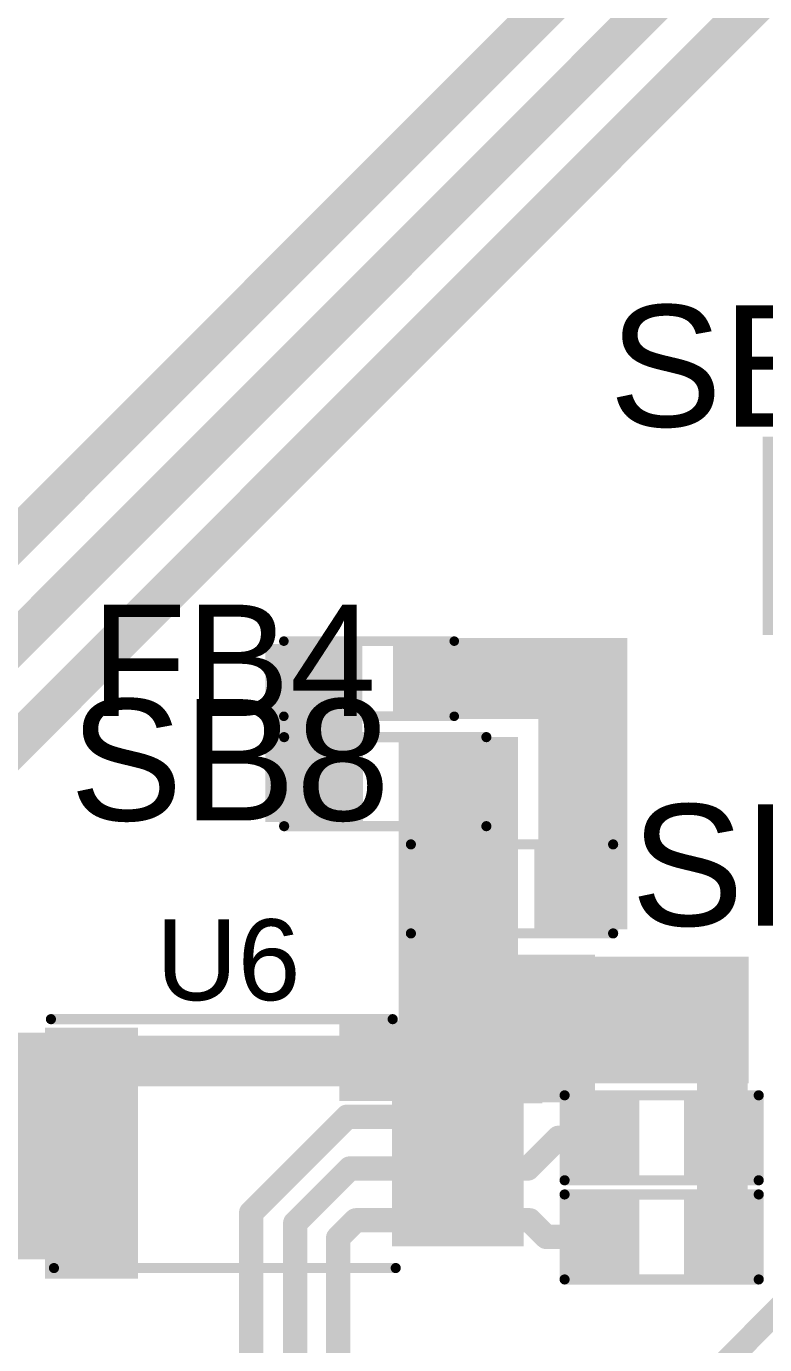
# Model space of a CAD drawing. Header units: millimetres. Extents: x -1.36 to 1.18, y -0.07 to 2.63.
# Drawn here: x -0.719 to -0.354, y 1.636 to 2.288 of the extents above; entities that cross this region are included whole.
import ezdxf

# ---------------------------------------------------------------- set-up
doc = ezdxf.new("R2010")
doc.units = ezdxf.units.MM
doc.header["$MEASUREMENT"] = 0
for name, color, linetype in [('BottomLayer', 5, 'Continuous'), ('BottomPaste', 16, 'Continuous'), ('BottomSolder', 6, 'Continuous'), ('TopLayer', 1, 'Continuous'), ('TopOverlay', 2, 'Continuous'), ('TopPaste', 8, 'Continuous'), ('TopSolder', 216, 'Continuous'), ('ViaHoleLayer', 16, 'Continuous')]:
    doc.layers.add(name, color=color, linetype=linetype)
doc.styles.add('Arial', font='arial.ttf', dxfattribs={"height": 0.2})

# ---------------------------------------------------------------- blocks, each defined once
blk = doc.blocks.new('S______B______18')
at = {"layer": 'TopLayer'}
for points in [[(-0.045, -0.0175), (-0.045, 0.0175), (-0.015, 0.0175), (-0.015, -0.0175)], [(0.015, -0.0175), (0.015, 0.0175), (0.045, 0.0175), (0.045, -0.0175)]]:
    blk.add_hatch(color=1, dxfattribs=at).paths.add_polyline_path(points)
at = {"layer": 'TopPaste'}
for points in [[(-0.045, -0.0175), (-0.045, 0.0175), (-0.015, 0.0175), (-0.015, -0.0175)], [(0.015, -0.0175), (0.015, 0.0175), (0.045, 0.0175), (0.045, -0.0175)]]:
    blk.add_hatch(color=8, dxfattribs=at).paths.add_polyline_path(points)
at = {"layer": 'TopSolder'}
for points in [[(-0.049, -0.0215), (-0.049, 0.0215), (-0.011, 0.0215), (-0.011, -0.0215)], [(0.011, -0.0215), (0.011, 0.0215), (0.049, 0.0215), (0.049, -0.0215)]]:
    blk.add_hatch(color=216, dxfattribs=at).paths.add_polyline_path(points)
at = {"layer": 'TopOverlay', "const_width": 0.005}
for points in [[(-0.05, -0.022), (-0.05, 0.022)], [(-0.05, 0.022), (0.05, 0.022)], [(0.05, -0.022), (0.05, 0.022)], [(-0.05, -0.022), (0.05, -0.022)]]:
    blk.add_lwpolyline(points, dxfattribs=at)
at = {"layer": 'TopOverlay', "const_width": 0.0025}
for points in [[(-0.05125, 0.022, 1), (-0.04875, 0.022, 1)], [(-0.05125, 0.022, 1), (-0.04875, 0.022, 1)], [(0.04875, 0.022, 1), (0.05125, 0.022, 1)], [(0.04875, 0.022, 1), (0.05125, 0.022, 1)], [(-0.05125, -0.022, 1), (-0.04875, -0.022, 1)], [(-0.05125, -0.022, 1), (-0.04875, -0.022, 1)], [(0.04875, -0.022, 1), (0.05125, -0.022, 1)], [(0.04875, -0.022, 1), (0.05125, -0.022, 1)]]:
    blk.add_lwpolyline(points, format="xyb", close=True, dxfattribs=at)
blk = doc.blocks.new('S______B______19')
at = {"layer": 'TopLayer'}
for points in [[(-0.045, -0.0175), (-0.045, 0.0175), (-0.015, 0.0175), (-0.015, -0.0175)], [(0.015, -0.0175), (0.015, 0.0175), (0.045, 0.0175), (0.045, -0.0175)]]:
    blk.add_hatch(color=1, dxfattribs=at).paths.add_polyline_path(points)
at = {"layer": 'TopPaste'}
for points in [[(-0.045, -0.0175), (-0.045, 0.0175), (-0.015, 0.0175), (-0.015, -0.0175)], [(0.015, -0.0175), (0.015, 0.0175), (0.045, 0.0175), (0.045, -0.0175)]]:
    blk.add_hatch(color=8, dxfattribs=at).paths.add_polyline_path(points)
at = {"layer": 'TopSolder'}
for points in [[(-0.049, -0.0215), (-0.049, 0.0215), (-0.011, 0.0215), (-0.011, -0.0215)], [(0.011, -0.0215), (0.011, 0.0215), (0.049, 0.0215), (0.049, -0.0215)]]:
    blk.add_hatch(color=216, dxfattribs=at).paths.add_polyline_path(points)
at = {"layer": 'TopOverlay', "const_width": 0.005}
for points in [[(-0.05, 0.022), (-0.05, -0.022)], [(0.05, 0.022), (-0.05, 0.022)], [(0.05, 0.022), (0.05, -0.022)], [(0.05, -0.022), (-0.05, -0.022)]]:
    blk.add_lwpolyline(points, dxfattribs=at)
at = {"layer": 'TopOverlay', "const_width": 0.0025}
for points in [[(-0.05125, 0.022, 1), (-0.04875, 0.022, 1)], [(-0.05125, 0.022, 1), (-0.04875, 0.022, 1)], [(0.04875, 0.022, 1), (0.05125, 0.022, 1)], [(0.04875, 0.022, 1), (0.05125, 0.022, 1)], [(-0.05125, -0.022, 1), (-0.04875, -0.022, 1)], [(-0.05125, -0.022, 1), (-0.04875, -0.022, 1)], [(0.04875, -0.022, 1), (0.05125, -0.022, 1)], [(0.04875, -0.022, 1), (0.05125, -0.022, 1)]]:
    blk.add_lwpolyline(points, format="xyb", close=True, dxfattribs=at)
blk = doc.blocks.new('MPZ1608S121ATDH5_60')
at = {"layer": 'TopLayer'}
for points in [[(-0.03937, 0.01575), (-0.01575, 0.01575), (-0.01575, -0.01575), (-0.03937, -0.01575)], [(0.01575, 0.01575), (0.03937, 0.01575), (0.03937, -0.01575), (0.01575, -0.01575)]]:
    blk.add_hatch(color=1, dxfattribs=at).paths.add_polyline_path(points)
at = {"layer": 'TopPaste'}
for points in [[(-0.03937, 0.01575), (-0.01575, 0.01575), (-0.01575, -0.01575), (-0.03937, -0.01575)], [(0.01575, 0.01575), (0.03937, 0.01575), (0.03937, -0.01575), (0.01575, -0.01575)]]:
    blk.add_hatch(color=8, dxfattribs=at).paths.add_polyline_path(points)
at = {"layer": 'TopSolder'}
for points in [[(-0.04337, 0.01975), (-0.01175, 0.01975), (-0.01175, -0.01975), (-0.04337, -0.01975)], [(0.01175, 0.01975), (0.04337, 0.01975), (0.04337, -0.01975), (0.01175, -0.01975)]]:
    blk.add_hatch(color=216, dxfattribs=at).paths.add_polyline_path(points)
at = {"layer": 'TopOverlay', "const_width": 0.00472}
for points in [[(0.04226, 0.01869), (-0.042, 0.01869)], [(-0.042, 0.01869), (-0.042, -0.01844)], [(0.04226, 0.01869), (0.04226, -0.01844)], [(0.04226, -0.01844), (-0.042, -0.01844)]]:
    blk.add_lwpolyline(points, dxfattribs=at)
at = {"layer": 'TopOverlay', "const_width": 0.00236}
for points in [[(-0.04318, 0.01869, 1), (-0.04082, 0.01869, 1)], [(-0.04318, 0.01869, 1), (-0.04082, 0.01869, 1)], [(0.04108, 0.01869, 1), (0.04344, 0.01869, 1)], [(0.04108, 0.01869, 1), (0.04344, 0.01869, 1)], [(-0.04318, -0.01844, 1), (-0.04082, -0.01844, 1)], [(-0.04318, -0.01844, 1), (-0.04082, -0.01844, 1)], [(0.04108, -0.01844, 1), (0.04344, -0.01844, 1)], [(0.04108, -0.01844, 1), (0.04344, -0.01844, 1)]]:
    blk.add_lwpolyline(points, format="xyb", close=True, dxfattribs=at)
blk = doc.blocks.new('8_TSSOP_79')
at = {"layer": 'TopLayer'}
for points in [[(-0.14469, 0.04724), (-0.0876, 0.04724), (-0.0876, 0.02953), (-0.14469, 0.02953)], [(0.0876, 0.04724), (0.14469, 0.04724), (0.14469, 0.02953), (0.0876, 0.02953)], [(-0.14469, 0.02165), (-0.0876, 0.02165), (-0.0876, 0.00394), (-0.14469, 0.00394)], [(0.0876, 0.02165), (0.14469, 0.02165), (0.14469, 0.00394), (0.0876, 0.00394)], [(-0.14469, -0.00394), (-0.0876, -0.00394), (-0.0876, -0.02165), (-0.14469, -0.02165)], [(0.0876, -0.00394), (0.14469, -0.00394), (0.14469, -0.02165), (0.0876, -0.02165)], [(-0.14469, -0.02953), (-0.0876, -0.02953), (-0.0876, -0.04724), (-0.14469, -0.04724)], [(0.0876, -0.02953), (0.14469, -0.02953), (0.14469, -0.04724), (0.0876, -0.04724)]]:
    blk.add_hatch(color=1, dxfattribs=at).paths.add_polyline_path(points)
at = {"layer": 'TopPaste'}
for points in [[(-0.14469, 0.04724), (-0.0876, 0.04724), (-0.0876, 0.02953), (-0.14469, 0.02953)], [(0.0876, 0.04724), (0.14469, 0.04724), (0.14469, 0.02953), (0.0876, 0.02953)], [(-0.14469, 0.02165), (-0.0876, 0.02165), (-0.0876, 0.00394), (-0.14469, 0.00394)], [(0.0876, 0.02165), (0.14469, 0.02165), (0.14469, 0.00394), (0.0876, 0.00394)], [(-0.14469, -0.00394), (-0.0876, -0.00394), (-0.0876, -0.02165), (-0.14469, -0.02165)], [(0.0876, -0.00394), (0.14469, -0.00394), (0.14469, -0.02165), (0.0876, -0.02165)], [(-0.14469, -0.02953), (-0.0876, -0.02953), (-0.0876, -0.04724), (-0.14469, -0.04724)], [(0.0876, -0.02953), (0.14469, -0.02953), (0.14469, -0.04724), (0.0876, -0.04724)]]:
    blk.add_hatch(color=8, dxfattribs=at).paths.add_polyline_path(points)
at = {"layer": 'TopSolder'}
for points in [[(-0.14869, 0.05124), (-0.0836, 0.05124), (-0.0836, 0.02553), (-0.14869, 0.02553)], [(0.0836, 0.05124), (0.14869, 0.05124), (0.14869, 0.02553), (0.0836, 0.02553)], [(-0.14869, 0.02565), (-0.0836, 0.02565), (-0.0836, -0.00006), (-0.14869, -0.00006)], [(0.0836, 0.02565), (0.14869, 0.02565), (0.14869, -0.00006), (0.0836, -0.00006)], [(-0.14869, 0.00006), (-0.0836, 0.00006), (-0.0836, -0.02565), (-0.14869, -0.02565)], [(0.0836, 0.00006), (0.14869, 0.00006), (0.14869, -0.02565), (0.0836, -0.02565)], [(-0.14869, -0.02553), (-0.0836, -0.02553), (-0.0836, -0.05124), (-0.14869, -0.05124)], [(0.0836, -0.02553), (0.14869, -0.02553), (0.14869, -0.05124), (0.0836, -0.05124)]]:
    blk.add_hatch(color=216, dxfattribs=at).paths.add_polyline_path(points)
at = {"layer": 'TopOverlay'}
for points, const_width in [([(-0.10979, 0.06537, 1), (-0.12421, 0.06537, 1)], 0.01), ([(-0.12671, 0.06537, 1), (-0.12171, 0.06537, 1)], 0.005), ([(-0.11229, 0.06537, 1), (-0.10729, 0.06537, 1)], 0.005), ([(-0.08625, 0.061, 1), (-0.08375, 0.061, 1)], 0.0025), ([(0.08275, 0.061, 1), (0.08525, 0.061, 1)], 0.0025), ([(-0.08475, -0.062, 1), (-0.08225, -0.062, 1)], 0.0025), ([(0.08425, -0.062, 1), (0.08675, -0.062, 1)], 0.0025)]:
    blk.add_lwpolyline(points, format="xyb", close=True, dxfattribs=dict(at, const_width=const_width))
at = {"layer": 'TopOverlay', "const_width": 0.005}
for points in [[(-0.085, 0.061), (0.084, 0.061)], [(-0.0835, -0.062), (0.0855, -0.062)]]:
    blk.add_lwpolyline(points, dxfattribs=at)
blk = doc.blocks.new('R__0603_81')
at = {"layer": 'TopLayer'}
for points in [[(-0.015, 0.0175), (-0.015, -0.0175), (-0.045, -0.0175), (-0.045, 0.0175)], [(0.045, 0.0175), (0.045, -0.0175), (0.015, -0.0175), (0.015, 0.0175)]]:
    blk.add_hatch(color=1, dxfattribs=at).paths.add_polyline_path(points)
at = {"layer": 'TopPaste'}
for points in [[(-0.015, 0.0175), (-0.015, -0.0175), (-0.045, -0.0175), (-0.045, 0.0175)], [(0.045, 0.0175), (0.045, -0.0175), (0.015, -0.0175), (0.015, 0.0175)]]:
    blk.add_hatch(color=8, dxfattribs=at).paths.add_polyline_path(points)
at = {"layer": 'TopSolder'}
for points in [[(-0.011, 0.0215), (-0.011, -0.0215), (-0.049, -0.0215), (-0.049, 0.0215)], [(0.049, 0.0215), (0.049, -0.0215), (0.011, -0.0215), (0.011, 0.0215)]]:
    blk.add_hatch(color=216, dxfattribs=at).paths.add_polyline_path(points)
at = {"layer": 'TopOverlay', "const_width": 0.005}
for points in [[(-0.048, 0.021), (0.048, 0.021)], [(-0.048, -0.021), (-0.048, 0.021)], [(0.048, -0.021), (0.048, 0.021)], [(-0.048, -0.021), (0.048, -0.021)]]:
    blk.add_lwpolyline(points, dxfattribs=at)
at = {"layer": 'TopOverlay', "const_width": 0.0025}
for points in [[(-0.04925, 0.021, 1), (-0.04675, 0.021, 1)], [(-0.04925, 0.021, 1), (-0.04675, 0.021, 1)], [(0.04675, 0.021, 1), (0.04925, 0.021, 1)], [(0.04675, 0.021, 1), (0.04925, 0.021, 1)], [(-0.04925, -0.021, 1), (-0.04675, -0.021, 1)], [(-0.04925, -0.021, 1), (-0.04675, -0.021, 1)], [(0.04675, -0.021, 1), (0.04925, -0.021, 1)], [(0.04675, -0.021, 1), (0.04925, -0.021, 1)]]:
    blk.add_lwpolyline(points, format="xyb", close=True, dxfattribs=at)
blk = doc.blocks.new('R__0603_85')
at = {"layer": 'TopLayer'}
for points in [[(-0.015, 0.0175), (-0.015, -0.0175), (-0.045, -0.0175), (-0.045, 0.0175)], [(0.045, 0.0175), (0.045, -0.0175), (0.015, -0.0175), (0.015, 0.0175)]]:
    blk.add_hatch(color=1, dxfattribs=at).paths.add_polyline_path(points)
at = {"layer": 'TopPaste'}
for points in [[(-0.015, 0.0175), (-0.015, -0.0175), (-0.045, -0.0175), (-0.045, 0.0175)], [(0.045, 0.0175), (0.045, -0.0175), (0.015, -0.0175), (0.015, 0.0175)]]:
    blk.add_hatch(color=8, dxfattribs=at).paths.add_polyline_path(points)
at = {"layer": 'TopSolder'}
for points in [[(-0.011, 0.0215), (-0.011, -0.0215), (-0.049, -0.0215), (-0.049, 0.0215)], [(0.049, 0.0215), (0.049, -0.0215), (0.011, -0.0215), (0.011, 0.0215)]]:
    blk.add_hatch(color=216, dxfattribs=at).paths.add_polyline_path(points)
at = {"layer": 'TopOverlay', "const_width": 0.005}
for points in [[(-0.048, 0.021), (0.048, 0.021)], [(-0.048, -0.021), (-0.048, 0.021)], [(0.048, -0.021), (0.048, 0.021)], [(-0.048, -0.021), (0.048, -0.021)]]:
    blk.add_lwpolyline(points, dxfattribs=at)
at = {"layer": 'TopOverlay', "const_width": 0.0025}
for points in [[(-0.04925, 0.021, 1), (-0.04675, 0.021, 1)], [(-0.04925, 0.021, 1), (-0.04675, 0.021, 1)], [(0.04675, 0.021, 1), (0.04925, 0.021, 1)], [(0.04675, 0.021, 1), (0.04925, 0.021, 1)], [(-0.04925, -0.021, 1), (-0.04675, -0.021, 1)], [(-0.04925, -0.021, 1), (-0.04675, -0.021, 1)], [(0.04675, -0.021, 1), (0.04925, -0.021, 1)], [(0.04675, -0.021, 1), (0.04925, -0.021, 1)]]:
    blk.add_lwpolyline(points, format="xyb", close=True, dxfattribs=at)
blk = doc.blocks.new('C__0603_B_89')
at = {"layer": 'BottomLayer'}
for points in [[(-0.045, -0.0175), (-0.045, 0.0175), (-0.015, 0.0175), (-0.015, -0.0175)], [(0.015, -0.0175), (0.015, 0.0175), (0.045, 0.0175), (0.045, -0.0175)]]:
    blk.add_hatch(color=5, dxfattribs=at).paths.add_polyline_path(points)
at = {"layer": 'BottomPaste'}
for points in [[(-0.045, -0.0175), (-0.045, 0.0175), (-0.015, 0.0175), (-0.015, -0.0175)], [(0.015, -0.0175), (0.015, 0.0175), (0.045, 0.0175), (0.045, -0.0175)]]:
    blk.add_hatch(color=16, dxfattribs=at).paths.add_polyline_path(points)
at = {"layer": 'BottomSolder'}
for points in [[(-0.04736, -0.01986), (-0.04736, 0.01986), (-0.01264, 0.01986), (-0.01264, -0.01986)], [(0.01264, -0.01986), (0.01264, 0.01986), (0.04736, 0.01986), (0.04736, -0.01986)]]:
    blk.add_hatch(color=6, dxfattribs=at).paths.add_polyline_path(points)

msp = doc.modelspace()

# ---------------------------------------------------------------- hatches: boundary and pattern name
at = {"layer": 'BottomLayer'}
h = msp.add_hatch(color=5, dxfattribs=at)
edge = h.paths.add_edge_path()
edge.add_arc((-0.484, 1.967), 0.01181, 0, 360)
h = msp.add_hatch(color=5, dxfattribs=at)
edge = h.paths.add_edge_path()
edge.add_arc((-0.44275, 1.966), 0.01181, 0, 360)
h = msp.add_hatch(color=5, dxfattribs=at)
edge = h.paths.add_edge_path()
edge.add_arc((-0.44375, 1.93175), 0.01181, 0, 360)
h = msp.add_hatch(color=5, dxfattribs=at)
edge = h.paths.add_edge_path()
edge.add_arc((-0.44475, 1.8975), 0.01181, 0, 360)
for points in [[(-0.506, 1.756), (-0.438, 1.756), (-0.438, 1.829), (-0.506, 1.829)], [(-0.504, 1.75553), (-0.464, 1.75553), (-0.464, 1.825), (-0.504, 1.825)], [(-0.71, 1.669), (-0.664, 1.669), (-0.664, 1.793), (-0.71, 1.793)]]:
    msp.add_hatch(color=5, dxfattribs=at).paths.add_polyline_path(points)
h = msp.add_hatch(color=5, dxfattribs=at)
edge = h.paths.add_edge_path()
edge.add_arc((-0.49075, 1.81253), 0.01181, 0, 360)
h = msp.add_hatch(color=5, dxfattribs=at)
edge = h.paths.add_edge_path()
edge.add_arc((-0.4525, 1.81153), 0.01181, 0, 360)
h = msp.add_hatch(color=5, dxfattribs=at)
edge = h.paths.add_edge_path()
edge.add_arc((-0.687, 1.77653), 0.01181, 0, 360)
h = msp.add_hatch(color=5, dxfattribs=at)
edge = h.paths.add_edge_path()
edge.add_arc((-0.588, 1.77653), 0.01181, 0, 360)
h = msp.add_hatch(color=5, dxfattribs=at)
edge = h.paths.add_edge_path()
edge.add_arc((-0.4525, 1.77775), 0.01181, 0, 360)
h = msp.add_hatch(color=5, dxfattribs=at)
edge = h.paths.add_edge_path()
edge.add_arc((-0.687, 1.73503), 0.01181, 0, 360)
h = msp.add_hatch(color=5, dxfattribs=at)
edge = h.paths.add_edge_path()
edge.add_arc((-0.687, 1.69553), 0.01181, 0, 360)
at = {"layer": 'TopLayer'}
for points in [[(-0.355, 1.987), (-0.282, 1.987), (-0.282, 2.085), (-0.355, 2.085)], [(-0.601, 1.89453), (-0.553, 1.89453), (-0.553, 1.98253), (-0.601, 1.98253)], [(-0.536, 1.94553), (-0.425, 1.94553), (-0.425, 1.98553), (-0.536, 1.98553)], [(-0.466, 1.84153), (-0.422, 1.84153), (-0.422, 1.98553), (-0.466, 1.98553)], [(-0.535, 1.76553), (-0.476, 1.76553), (-0.476, 1.93653), (-0.535, 1.93653)], [(-0.487, 1.76553), (-0.362, 1.76553), (-0.362, 1.828), (-0.487, 1.828)], [(-0.767, 1.67853), (-0.665, 1.67853), (-0.665, 1.79053), (-0.767, 1.79053)]]:
    msp.add_hatch(color=1, dxfattribs=at).paths.add_polyline_path(points)
h = msp.add_hatch(color=1, dxfattribs=at)
edge = h.paths.add_edge_path()
edge.add_arc((-0.484, 1.967), 0.01181, 0, 360)
h = msp.add_hatch(color=1, dxfattribs=at)
edge = h.paths.add_edge_path()
edge.add_arc((-0.44275, 1.966), 0.01181, 0, 360)
h = msp.add_hatch(color=1, dxfattribs=at)
edge = h.paths.add_edge_path()
edge.add_arc((-0.44375, 1.93175), 0.01181, 0, 360)
h = msp.add_hatch(color=1, dxfattribs=at)
edge = h.paths.add_edge_path()
edge.add_arc((-0.44475, 1.8975), 0.01181, 0, 360)
h = msp.add_hatch(color=1, dxfattribs=at)
edge = h.paths.add_edge_path()
edge.add_arc((-0.49075, 1.81253), 0.01181, 0, 360)
h = msp.add_hatch(color=1, dxfattribs=at)
edge = h.paths.add_edge_path()
edge.add_arc((-0.4525, 1.81153), 0.01181, 0, 360)
h = msp.add_hatch(color=1, dxfattribs=at)
edge = h.paths.add_edge_path()
edge.add_arc((-0.687, 1.77653), 0.01181, 0, 360)
h = msp.add_hatch(color=1, dxfattribs=at)
edge = h.paths.add_edge_path()
edge.add_arc((-0.588, 1.77653), 0.01181, 0, 360)
h = msp.add_hatch(color=1, dxfattribs=at)
edge = h.paths.add_edge_path()
edge.add_arc((-0.4525, 1.77775), 0.01181, 0, 360)
h = msp.add_hatch(color=1, dxfattribs=at)
edge = h.paths.add_edge_path()
edge.add_arc((-0.687, 1.73503), 0.01181, 0, 360)
h = msp.add_hatch(color=1, dxfattribs=at)
edge = h.paths.add_edge_path()
edge.add_arc((-0.687, 1.69553), 0.01181, 0, 360)
at = {"layer": 'ViaHoleLayer'}
h = msp.add_hatch(color=16, dxfattribs=at)
edge = h.paths.add_edge_path()
edge.add_arc((-0.484, 1.967), 0.00591, 0, 360)
h = msp.add_hatch(color=16, dxfattribs=at)
edge = h.paths.add_edge_path()
edge.add_arc((-0.44275, 1.966), 0.00591, 0, 360)
h = msp.add_hatch(color=16, dxfattribs=at)
edge = h.paths.add_edge_path()
edge.add_arc((-0.44375, 1.93175), 0.00591, 0, 360)
h = msp.add_hatch(color=16, dxfattribs=at)
edge = h.paths.add_edge_path()
edge.add_arc((-0.44475, 1.8975), 0.00591, 0, 360)
h = msp.add_hatch(color=16, dxfattribs=at)
edge = h.paths.add_edge_path()
edge.add_arc((-0.49075, 1.81253), 0.00591, 0, 360)
h = msp.add_hatch(color=16, dxfattribs=at)
edge = h.paths.add_edge_path()
edge.add_arc((-0.4525, 1.81153), 0.00591, 0, 360)
h = msp.add_hatch(color=16, dxfattribs=at)
edge = h.paths.add_edge_path()
edge.add_arc((-0.687, 1.77653), 0.00591, 0, 360)
h = msp.add_hatch(color=16, dxfattribs=at)
edge = h.paths.add_edge_path()
edge.add_arc((-0.588, 1.77653), 0.00591, 0, 360)
h = msp.add_hatch(color=16, dxfattribs=at)
edge = h.paths.add_edge_path()
edge.add_arc((-0.4525, 1.77775), 0.00591, 0, 360)
h = msp.add_hatch(color=16, dxfattribs=at)
edge = h.paths.add_edge_path()
edge.add_arc((-0.687, 1.73503), 0.00591, 0, 360)
h = msp.add_hatch(color=16, dxfattribs=at)
edge = h.paths.add_edge_path()
edge.add_arc((-0.687, 1.69553), 0.00591, 0, 360)

# ---------------------------------------------------------------- linework, layer by layer
at = {"layer": 'BottomLayer', "const_width": 0.025}
for points in [[(-0.487, 1.80553), (-0.485, 1.80753)], [(-0.487, 1.77653), (-0.487, 1.80553)], [(-0.687, 1.77653), (-0.588, 1.77653)], [(-0.588, 1.77653), (-0.547, 1.77653)], [(-0.487, 1.77253), (-0.487, 1.77653)]]:
    msp.add_lwpolyline(points, dxfattribs=at)
at = {"layer": 'BottomLayer', "const_width": 0.0125}
for points in [[(-0.49325, 1.80553, 1), (-0.48075, 1.80553, 1)], [(-0.49325, 1.80553, 1), (-0.48075, 1.80553, 1)], [(-0.49125, 1.80753, 1), (-0.47875, 1.80753, 1)], [(-0.69325, 1.77653, 1), (-0.68075, 1.77653, 1)], [(-0.59425, 1.77653, 1), (-0.58175, 1.77653, 1)], [(-0.59425, 1.77653, 1), (-0.58175, 1.77653, 1)], [(-0.55325, 1.77653, 1), (-0.54075, 1.77653, 1)], [(-0.49325, 1.77653, 1), (-0.48075, 1.77653, 1)], [(-0.49325, 1.77653, 1), (-0.48075, 1.77653, 1)], [(-0.49325, 1.77253, 1), (-0.48075, 1.77253, 1)]]:
    msp.add_lwpolyline(points, format="xyb", close=True, dxfattribs=at)
at = {"layer": 'TopLayer'}
for points, const_width in [([(-0.862, 1.897), (-0.38447, 2.37453)], 0.02), ([(-0.826, 1.882), (-0.36847, 2.33953)], 0.02), ([(-0.788, 1.86953), (-0.355, 2.30253)], 0.02), ([(-0.375, 1.73853), (-0.375, 1.78253)], 0.025), ([(-0.686, 1.69653), (-0.686, 1.77453)], 0.025), ([(-0.687, 1.73503), (-0.687, 1.74253)], 0.025), ([(-0.608, 1.70148), (-0.56053, 1.74895)], 0.012), ([(-0.56053, 1.74895), (-0.50586, 1.74895)], 0.012), ([(-0.687, 1.69553), (-0.687, 1.73503)], 0.025), ([(-0.475, 1.526), (-0.259, 1.742)], 0.012), ([(-0.375, 1.68953), (-0.375, 1.73853)], 0.025), ([(-0.47117, 1.72336), (-0.456, 1.73853)], 0.012), ([(-0.456, 1.73853), (-0.435, 1.73853)], 0.012), ([(-0.58619, 1.69642), (-0.55925, 1.72336)], 0.012), ([(-0.55925, 1.72336), (-0.50586, 1.72336)], 0.012), ([(-0.50586, 1.72336), (-0.47117, 1.72336)], 0.012), ([(-0.687, 1.69553), (-0.686, 1.69653)], 0.025), ([(-0.608, 1.5167), (-0.608, 1.70148)], 0.012), ([(-0.58619, 1.52919), (-0.58619, 1.69642)], 0.012), ([(-0.565, 1.689), (-0.55623, 1.69777)], 0.012), ([(-0.55623, 1.69777), (-0.50586, 1.69777)], 0.012), ([(-0.50586, 1.69777), (-0.47024, 1.69777)], 0.012), ([(-0.47024, 1.69777), (-0.462, 1.68953)], 0.012), ([(-0.376, 1.68603), (-0.376, 1.68953)], 0.025), ([(-0.565, 1.53649), (-0.565, 1.689)], 0.012), ([(-0.462, 1.68953), (-0.435, 1.68953)], 0.012), ([(-0.3775, 1.68453), (-0.376, 1.68603)], 0.025)]:
    msp.add_lwpolyline(points, dxfattribs=dict(at, const_width=const_width))
for points, const_width in [([(-0.38125, 1.78253, 1), (-0.36875, 1.78253, 1)], 0.0125), ([(-0.69225, 1.77453, 1), (-0.67975, 1.77453, 1)], 0.0125), ([(-0.69325, 1.74253, 1), (-0.68075, 1.74253, 1)], 0.0125), ([(-0.56353, 1.74895, 1), (-0.55753, 1.74895, 1)], 0.006), ([(-0.56353, 1.74895, 1), (-0.55753, 1.74895, 1)], 0.006), ([(-0.50886, 1.74895, 1), (-0.50286, 1.74895, 1)], 0.006), ([(-0.69325, 1.73503, 1), (-0.68075, 1.73503, 1)], 0.0125), ([(-0.69325, 1.73503, 1), (-0.68075, 1.73503, 1)], 0.0125), ([(-0.38125, 1.73853, 1), (-0.36875, 1.73853, 1)], 0.0125), ([(-0.38125, 1.73853, 1), (-0.36875, 1.73853, 1)], 0.0125), ([(-0.459, 1.73853, 1), (-0.453, 1.73853, 1)], 0.006), ([(-0.459, 1.73853, 1), (-0.453, 1.73853, 1)], 0.006), ([(-0.438, 1.73853, 1), (-0.432, 1.73853, 1)], 0.006), ([(-0.56225, 1.72336, 1), (-0.55625, 1.72336, 1)], 0.006), ([(-0.56225, 1.72336, 1), (-0.55625, 1.72336, 1)], 0.006), ([(-0.50886, 1.72336, 1), (-0.50286, 1.72336, 1)], 0.006), ([(-0.50886, 1.72336, 1), (-0.50286, 1.72336, 1)], 0.006), ([(-0.47417, 1.72336, 1), (-0.46817, 1.72336, 1)], 0.006), ([(-0.47417, 1.72336, 1), (-0.46817, 1.72336, 1)], 0.006), ([(-0.69325, 1.69553, 1), (-0.68075, 1.69553, 1)], 0.0125), ([(-0.69325, 1.69553, 1), (-0.68075, 1.69553, 1)], 0.0125), ([(-0.69225, 1.69653, 1), (-0.67975, 1.69653, 1)], 0.0125), ([(-0.69225, 1.69653, 1), (-0.67975, 1.69653, 1)], 0.0125), ([(-0.611, 1.70148, 1), (-0.605, 1.70148, 1)], 0.006), ([(-0.611, 1.70148, 1), (-0.605, 1.70148, 1)], 0.006), ([(-0.58919, 1.69642, 1), (-0.58319, 1.69642, 1)], 0.006), ([(-0.58919, 1.69642, 1), (-0.58319, 1.69642, 1)], 0.006), ([(-0.55923, 1.69777, 1), (-0.55323, 1.69777, 1)], 0.006), ([(-0.55923, 1.69777, 1), (-0.55323, 1.69777, 1)], 0.006), ([(-0.50886, 1.69777, 1), (-0.50286, 1.69777, 1)], 0.006), ([(-0.50886, 1.69777, 1), (-0.50286, 1.69777, 1)], 0.006), ([(-0.47324, 1.69777, 1), (-0.46724, 1.69777, 1)], 0.006), ([(-0.47324, 1.69777, 1), (-0.46724, 1.69777, 1)], 0.006), ([(-0.38225, 1.68953, 1), (-0.36975, 1.68953, 1)], 0.0125), ([(-0.38125, 1.68953, 1), (-0.36875, 1.68953, 1)], 0.0125), ([(-0.568, 1.689, 1), (-0.562, 1.689, 1)], 0.006), ([(-0.568, 1.689, 1), (-0.562, 1.689, 1)], 0.006), ([(-0.465, 1.68953, 1), (-0.459, 1.68953, 1)], 0.006), ([(-0.465, 1.68953, 1), (-0.459, 1.68953, 1)], 0.006), ([(-0.438, 1.68953, 1), (-0.432, 1.68953, 1)], 0.006), ([(-0.38375, 1.68453, 1), (-0.37125, 1.68453, 1)], 0.0125), ([(-0.38225, 1.68603, 1), (-0.36975, 1.68603, 1)], 0.0125), ([(-0.38225, 1.68603, 1), (-0.36975, 1.68603, 1)], 0.0125)]:
    msp.add_lwpolyline(points, format="xyb", close=True, dxfattribs=dict(at, const_width=const_width))

# ---------------------------------------------------------------- block references
at = {"rotation": 180}
for name, p in [('MPZ1608S121ATDH5_60', (-0.54956, 1.96553)), ('S______B______19', (-0.479, 1.86153)), ('C__0603_B_89', (-0.517, 1.77653))]:
    msp.add_blockref(name, p, dxfattribs=at)
for name, p in [('S______B______18', (-0.54168, 1.91453)), ('8_TSSOP_79', (-0.622, 1.73616)), ('R__0603_81', (-0.405, 1.73853)), ('R__0603_85', (-0.405, 1.68953))]:
    msp.add_blockref(name, p)

# ---------------------------------------------------------------- texts
at = {"layer": 'TopOverlay', "style": 'Arial'}
for s, height, p in [('SB5', 0.06, (-0.431, 2.09)), ('FB4', 0.055, (-0.687, 1.947)), ('SB8', 0.06, (-0.69773, 1.89534)), ('SB7', 0.06, (-0.42022, 1.84334)), ('U6', 0.04, (-0.655, 1.80653))]:
    msp.add_text(s, height=height, dxfattribs=at).set_placement(p)

doc.saveas('drawing.dxf')
